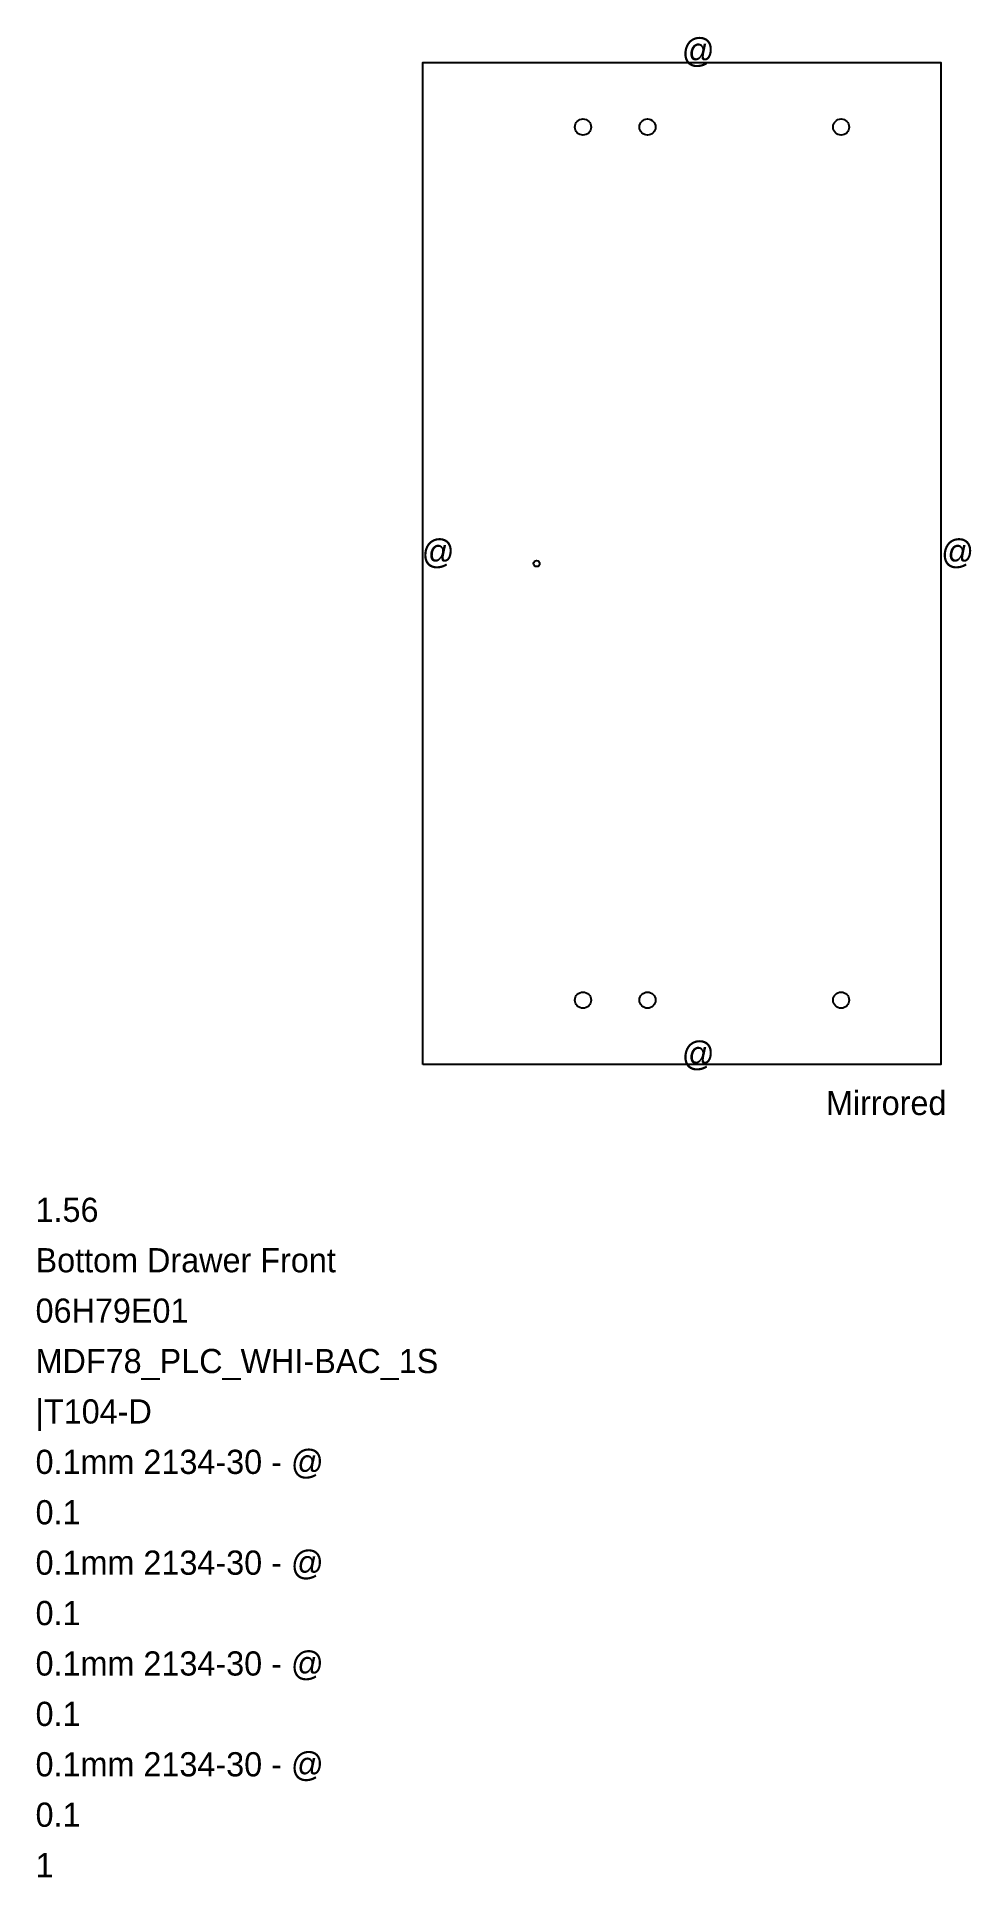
# Model space of a CAD drawing. Header units: metres. Extents: x -191 to 272, y -403 to 510.
import ezdxf

# ---------------------------------------------------------------- set-up
doc = ezdxf.new("R2010")
doc.units = ezdxf.units.M

msp = doc.modelspace()

# ---------------------------------------------------------------- linework, layer by layer
at = {"layer": 'BORDER_Z22P0', "color": 7}
msp.add_lwpolyline([(0, 0), (0, 497), (257, 497), (257, 0)], close=True, dxfattribs=at)
at = {"layer": 'VBORE_Z12P0', "color": 3}
for centre in [(79.5, 465), (111.5, 465), (207.5, 465), (79.5, 32), (111.5, 32), (207.5, 32)]:
    msp.add_circle(centre, 4, dxfattribs=at)
at = {"layer": 'VBORE_Z2P0', "color": 3}
msp.add_circle((56.5, 248.5), 1.5, dxfattribs=at)
msp.add_circle((56.5, 248.5), 1.5, dxfattribs=at)

# ---------------------------------------------------------------- texts
at = {"layer": 'BOTTOMEB', "color": 1}
msp.add_text('0.1mm 2134-30 - @', height=12, dxfattribs=at).set_placement((-192, -353))
at = {"layer": 'BOTTOMEBTHICKNESS', "color": 1}
msp.add_text('0.1', height=12, dxfattribs=at).set_placement((-192, -378))
at = {"layer": 'DESCRIPTION', "color": 1}
msp.add_text('Bottom Drawer Front', height=12, dxfattribs=at).set_placement((-192, -103))
at = {"layer": 'FILENAME', "color": 1}
msp.add_text('06H79E01', height=12, dxfattribs=at).set_placement((-192, -128))
at = {"layer": 'FIRSTSYMBOL', "color": 1}
msp.add_text('@', height=12, dxfattribs=at).set_placement((-0.5, 248.5))
at = {"layer": 'FORTHSYMBOL', "color": 1}
msp.add_text('@', height=12, dxfattribs=at).set_placement((128.5, -0.5))
at = {"layer": 'ITEMNUMBER', "color": 1}
msp.add_text('1.56', height=12, dxfattribs=at).set_placement((-192, -78))
at = {"layer": 'LEFTEB', "color": 1}
msp.add_text('0.1mm 2134-30 - @', height=12, dxfattribs=at).set_placement((-192, -203))
at = {"layer": 'LEFTEBTHICKNESS', "color": 1}
msp.add_text('0.1', height=12, dxfattribs=at).set_placement((-192, -228))
at = {"layer": 'MATERIALCODE', "color": 1}
msp.add_text('|T104-D', height=12, dxfattribs=at).set_placement((-192, -178))
at = {"layer": 'MATERIALNAME', "color": 1}
msp.add_text('MDF78_PLC_WHI-BAC_1S', height=12, dxfattribs=at).set_placement((-192, -153))
at = {"layer": 'Qty', "color": 1}
msp.add_text('1', height=12, dxfattribs=at).set_placement((-192, -403))
at = {"layer": 'RIGHTEB', "color": 1}
msp.add_text('0.1mm 2134-30 - @', height=12, dxfattribs=at).set_placement((-192, -303))
at = {"layer": 'RIGHTEBTHICKNESS', "color": 1}
msp.add_text('0.1', height=12, dxfattribs=at).set_placement((-192, -328))
at = {"layer": 'RUNFIELD', "color": 1}
msp.add_text('Mirrored', height=12, dxfattribs=at).set_placement((200, -25))
at = {"layer": 'SECONDSYMBOL', "color": 1}
msp.add_text('@', height=12, dxfattribs=at).set_placement((128.5, 497.125))
at = {"layer": 'THRIDSYMBOL', "color": 1}
msp.add_text('@', height=12, dxfattribs=at).set_placement((257.125, 248.5))
at = {"layer": 'TOPEB', "color": 1}
msp.add_text('0.1mm 2134-30 - @', height=12, dxfattribs=at).set_placement((-192, -253))
at = {"layer": 'TOPEBTHICKNESS', "color": 1}
msp.add_text('0.1', height=12, dxfattribs=at).set_placement((-192, -278))

doc.saveas('drawing.dxf')
